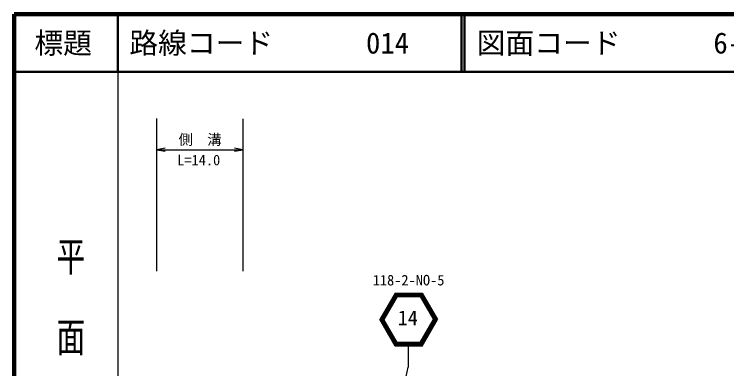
# Model space of a CAD drawing. Units: millimetres, scale not verified. Extents: x 40000 to 680000, y 20000 to 380000.
# Drawn here: x 40000 to 163838, y 318378 to 380000 of the extents above; entities that cross this region are included whole.
import ezdxf
from ezdxf.enums import TextEntityAlignment as Align

# ---------------------------------------------------------------- set-up
doc = ezdxf.new("R2010")
doc.units = ezdxf.units.MM
doc.header["$LTSCALE"] = 1000
for name, color, linetype, lineweight in [('M-BGD', 7, 'Continuous', 25), ('M-STR-STR3', 7, 'Continuous', 25), ('M-STR-STRC', 7, 'Continuous', 25), ('M-TTL', 2, 'Continuous', 140), ('M-TTL-BAND', 7, 'Continuous', 25), ('M-TTL-LINE', 7, 'Continuous', 50)]:
    doc.layers.add(name, color=color, linetype=linetype, lineweight=lineweight)
doc.layers.add('M-TTL-TXT', color=7, linetype='Continuous')
doc.styles.add('@ＭＳ ゴシック', font='')
doc.styles.add('ＭＳ ゴシック', font='')
doc.styles.get('@ＭＳ ゴシック').set_extended_font_data('@MS Gothic')
doc.styles.get('ＭＳ ゴシック').set_extended_font_data('MS Gothic')

# ---------------------------------------------------------------- blocks, each defined once
blk = doc.blocks.new('open_arrow')
at = {"color": 0, "linetype": 'Continuous', "lineweight": -2}
blk.add_lwpolyline([(7.5, 1.25), (0, 0), (7.5, -1.25)], dxfattribs=at)

msp = doc.modelspace()

# ---------------------------------------------------------------- linework, layer by layer
at = {"layer": 'M-BGD'}
msp.add_line((103532, 326932), (104225, 326932), dxfattribs=at)
at = {"layer": 'M-STR-STR3'}
for p, q in [((64775, 335351), (64775, 361906)), ((79711, 361819), (79711, 335351)), ((64775, 356456), (79711, 356456))]:
    msp.add_line(p, q, dxfattribs=at)
at = {"layer": 'M-STR-STRC'}
for p, q in [((106188, 331532), (103532, 326932)), ((106230, 331459), (103666, 326932)), ((106274, 331382), (103705, 326932)), ((106342, 331265), (103822, 326932)), ((106361, 331232), (103878, 326932)), ((106404, 331158), (104011, 326932)), ((106447, 331082), (104051, 326932)), ((106499, 330993), (104177, 326932)), ((106534, 330932), (104225, 326932)), ((106188, 331532), (106534, 330932)), ((106188, 331532), (110881, 331532)), ((106243, 331435), (110832, 331447)), ((106274, 331382), (110794, 331382)), ((106328, 331289), (110744, 331295)), ((106361, 331232), (110707, 331232)), ((106447, 331082), (110621, 331082)), ((106452, 331161), (110661, 331152)), ((106511, 331012), (110564, 330983)), ((106534, 330932), (110534, 330932)), ((110881, 331532), (110534, 330932)), ((110534, 330932), (112843, 326932)), ((110594, 330973), (112917, 326962)), ((110621, 331082), (113017, 326932)), ((110687, 331116), (113091, 326944)), ((110707, 331232), (113190, 326932)), ((110762, 331284), (113297, 326894)), ((110794, 331382), (113363, 326932)), ((110862, 331415), (113452, 326944)), ((110881, 331532), (113536, 326932)), ((110693, 322752), (113116, 326956)), ((106188, 322332), (103532, 326932)), ((103644, 326932), (106222, 322390)), ((106274, 322482), (103705, 326932)), ((103799, 326932), (106318, 322557)), ((106361, 322632), (103878, 326932)), ((103977, 326932), (106426, 322745)), ((106447, 322782), (104051, 326932)), ((104189, 326932), (106508, 322887)), ((106534, 322932), (104225, 326932)), ((110534, 322932), (112843, 326932)), ((112892, 326881), (110581, 322877)), ((110621, 322782), (113017, 326932)), ((110707, 322632), (113190, 326932)), ((113253, 326906), (110762, 322591)), ((110794, 322482), (113363, 326932)), ((113427, 326900), (110830, 322391)), ((110881, 322332), (113536, 326932)), ((113536, 326932), (112843, 326932)), ((106188, 322332), (106534, 322932)), ((110881, 322332), (106188, 322332)), ((106237, 322416), (110827, 322425)), ((110794, 322482), (106274, 322482)), ((106326, 322572), (110733, 322588)), ((110707, 322632), (106361, 322632)), ((106417, 322728), (110653, 322726)), ((110621, 322782), (106447, 322782)), ((106498, 322869), (110573, 322864)), ((110534, 322932), (106534, 322932)), ((108485, 322332), (108485, 318632)), ((110881, 322332), (110534, 322932)), ((101278, 285736), (108485, 318632))]:
    msp.add_line(p, q, dxfattribs=at)
at = {"layer": 'M-TTL'}
for p, q in [((40000, 380000), (40000, 20000)), ((680000, 380000), (40000, 380000))]:
    msp.add_line(p, q, dxfattribs=at)
at = {"layer": 'M-TTL-BAND'}
msp.add_line((58000, 370000), (58000, 20000), dxfattribs=at)
at = {"layer": 'M-TTL-LINE'}
for p, q in [((58000, 380000), (58000, 370000)), ((117750, 380000), (117750, 370000)), ((118250, 380000), (118250, 370000)), ((40000, 370000), (680000, 370000))]:
    msp.add_line(p, q, dxfattribs=at)

# ---------------------------------------------------------------- block references
at = {"layer": 'M-STR-STR3', "xscale": 193, "yscale": 193}
msp.add_blockref('open_arrow', (64775, 356456), dxfattribs=at)
at = {"layer": 'M-STR-STR3', "xscale": 193, "yscale": 193, "rotation": 180}
msp.add_blockref('open_arrow', (79711, 356456), dxfattribs=at)

# ---------------------------------------------------------------- texts
at = {"layer": 'M-STR-STR3', "style": 'ＭＳ ゴシック'}
for s, p in [('側\u3000溝', (68546, 358223)), ('L=14.0', (68321, 354655))]:
    msp.add_text(s, height=1833, dxfattribs=at).set_placement(p, align=Align.MIDDLE_LEFT)
at = {"layer": 'M-STR-STRC', "style": 'ＭＳ ゴシック'}
for s, height, p in [('118-2-NO-5', 1833, (102303, 332313)), ('14', 2566, (106656, 325175))]:
    msp.add_text(s, height=height, dxfattribs=at).set_placement(p, align=Align.BOTTOM_LEFT)
at = {"layer": 'M-TTL-BAND', "style": '@ＭＳ ゴシック', "width": 1.4}
msp.add_text('平  面  図', height=3666, rotation=270, dxfattribs=at).set_placement((49777, 306475), align=Align.MIDDLE_RIGHT)
at = {"layer": 'M-TTL-TXT', "style": 'ＭＳ ゴシック'}
msp.add_text('標題', height=3666, dxfattribs=at).set_placement((48500, 375000), align=Align.MIDDLE_CENTER)
for s, p in [('路線コード', (60000, 375000)), ('014', (101142, 375000)), ('図面コード', (120380, 375000)), ('6-0', (161521, 375000))]:
    msp.add_text(s, height=3666, dxfattribs=at).set_placement(p, align=Align.MIDDLE_LEFT)

doc.saveas('drawing.dxf')
